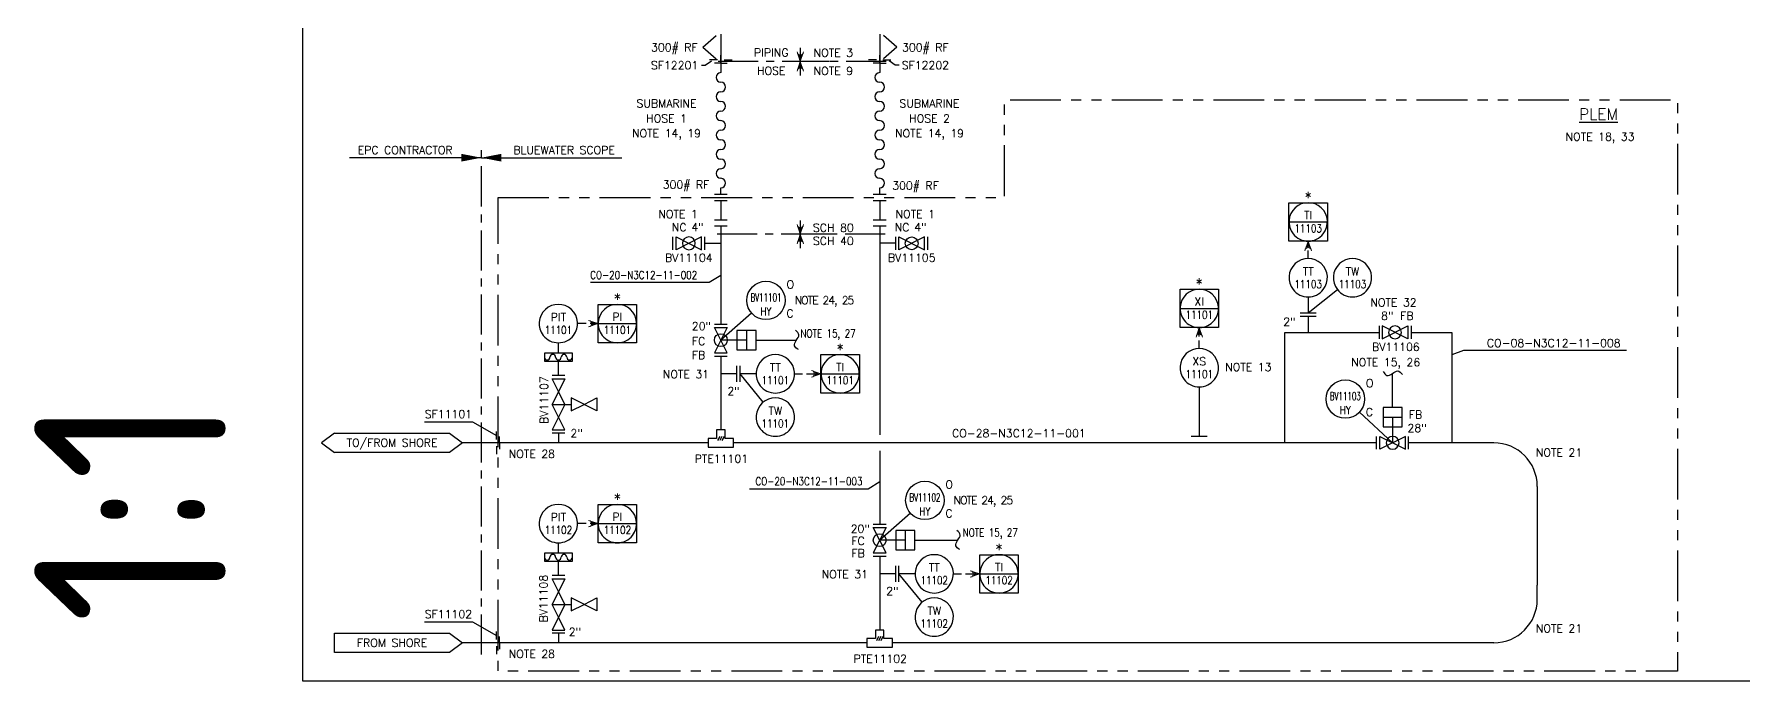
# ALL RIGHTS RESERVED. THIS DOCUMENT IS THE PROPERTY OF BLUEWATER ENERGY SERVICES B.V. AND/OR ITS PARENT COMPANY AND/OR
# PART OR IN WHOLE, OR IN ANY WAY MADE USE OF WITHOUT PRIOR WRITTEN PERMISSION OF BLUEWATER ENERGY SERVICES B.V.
# Model space of a CAD drawing. Header units: millimetres. Extents: x -62 to 818, y -10 to 577.
# Drawn here: x -62 to 472, y 0 to 202 of the extents above; entities that cross this region are included whole.
import ezdxf
from ezdxf.enums import TextEntityAlignment as Align

# ---------------------------------------------------------------- set-up
doc = ezdxf.new("R2010")
doc.units = ezdxf.units.MM
doc.header["$LTSCALE"] = 10
for name, pattern in [('CENTER', [2, 1.25, -0.25, 0.25, -0.25]), ('FANTOME', [63.5, 31.75, -6.35, 6.35, -6.35, 6.35, -6.35]), ('HIDDEN', [0.375, 0.25, -0.125])]:
    doc.linetypes.add(name, pattern=pattern)
doc.layers.get('0').update_dxf_attribs({"linetype": 'CONTINUOUS'})
doc.layers.get('Defpoints').update_dxf_attribs({"linetype": 'CONTINUOUS'})
for name, color, linetype in [('18', 4, 'CONTINUOUS'), ('70', 1, 'CONTINUOUS'), ('B-Flow Sheet Cont (White)', 7, 'CONTINUOUS'), ('B-Instrumentation (Yellow)', 2, 'CONTINUOUS'), ('B-Text (Yellow)', 2, 'CONTINUOUS'), ('B-Valves (Yellow)', 2, 'CONTINUOUS'), ('Dim', 7, 'CONTINUOUS'), ('E35', 2, 'CONTINUOUS'), ('PID01-Process Line (Green)', 3, 'CONTINUOUS'), ('PID02-Utility Line (Yellow()', 2, 'CONTINUOUS'), ('PID04-Valves (Yellow)', 2, 'CONTINUOUS'), ('PID05-Instrumentation (Yellow)', 2, 'CONTINUOUS'), ('PID06-Text (Yellow)', 2, 'CONTINUOUS'), ('PID10-Instrument Signal Line (White)', 7, 'HIDDEN'), ('PID13-Hydraulic Line (Cyan)', 4, 'BW_HYDRAULIC'), ('PID15-Skid Package Fence (White)', 7, 'CENTER'), ('T18', 2, 'CONTINUOUS')]:
    doc.layers.add(name, color=color, linetype=linetype)
doc.styles.add('iso18', font='Romans', dxfattribs={"height": 1.8})
doc.styles.add('iso18_1', font='romans.shx', dxfattribs={"height": 1.8})
doc.styles.add('iso25', font='Romans', dxfattribs={"height": 2.5})
doc.styles.add('iso35', font='Romans.shx', dxfattribs={"height": 3.5})
doc.styles.add('KADER35', font='ISO.SHX', dxfattribs={"height": 3.5})
doc.linetypes.add('BW_HYDRAULIC', pattern='A,0.4,0.1,[110,bw_extra.shx,S=0.1,R=0,X=-0.12,Y=0.1],0.1,0.4', length=1)

# ---------------------------------------------------------------- blocks, each defined once
blk = doc.blocks.new('Matrix')
for p, q in [((22, 567), (22, 0)), ((22, 0), (625, 0))]:
    blk.add_line(p, q)
at = {"style": 'KADER35'}
blk.add_attdef('VWS', text='', height=60, rotation=90, dxfattribs=at).set_placement((-31.82, 17.84), align=Align.MIDDLE_LEFT)
blk = doc.blocks.new('PIDNEC08')
for p, q in [((0, -2), (0, 2)), ((1, 2), (1, -2))]:
    blk.add_line(p, q)
blk = doc.blocks.new('double block & bleed valve -monoblock')
blk.add_line((0, -1), (0, -3))
for points in [[(-4, 1), (0, 3), (0, -1), (-8, 3), (-8, -1), (-4, 1)], [(4, 1), (8, 3), (8, -1), (0, 3), (0, -1), (4, 1)], [(0, -7), (2, -11), (-2, -11), (2, -3), (-2, -3), (0, -7)]]:
    blk.add_lwpolyline(points)
at = {"color": 2, "style": 'iso18'}
for tag, p in [('NO', (0, 5)), ('BDV', (5.5, -7))]:
    blk.add_attdef(tag, text='', height=2.5, dxfattribs=at).set_placement(p, align=Align.MIDDLE_CENTER)
blk.add_attdef('BDV', text='', height=2.5, rotation=90, dxfattribs=at).set_placement((0, 3), align=Align.MIDDLE_LEFT)
blk.add_attdef('NO', text='', height=2.5, rotation=90, dxfattribs=at).set_placement((5.5, -5), align=Align.MIDDLE_RIGHT)
blk = doc.blocks.new('piston-operated actuator')
for p, q in [((-3, 8), (3, 8)), ((0, 8), (0, 0))]:
    blk.add_line(p, q)
blk.add_lwpolyline([(-3, 5), (3, 5), (3, 11), (-3, 11)], close=True)
blk = doc.blocks.new('ball valve_FL')
for p, q in [((-5, -2), (-5, 2)), ((5, -2), (5, 2))]:
    blk.add_line(p, q)
blk.add_lwpolyline([(4, 2), (-4, -2), (-4, 2), (4, -2)], close=True)
blk.add_circle((0, 0), 2)
at = {"color": 2, "style": 'iso18'}
for tag, p in [('NO', (0, 5)), ('BDV', (0, -5))]:
    blk.add_attdef(tag, text='', height=2.5, dxfattribs=at).set_placement(p, align=Align.MIDDLE_CENTER)
blk.add_attdef('BDV', text='', height=2.5, rotation=90, dxfattribs=at).set_placement((0, 3), align=Align.MIDDLE_LEFT)
blk.add_attdef('NO', text='', height=2.5, rotation=90, dxfattribs=at).set_placement((0, -3), align=Align.MIDDLE_RIGHT)
blk = doc.blocks.new('barred T-piece')
for p, q in [((-0.33, 2), (-1, 0.67)), ((0.33, 2), (-0.33, 0.67)), ((1, 2), (0.33, 0.67))]:
    blk.add_line(p, q)
blk.add_lwpolyline([(-4, 1.33), (-4, -1.33), (4, -1.33), (4, 1.33), (1.33, 1.33), (1.33, 4), (-1.33, 4), (-1.33, 1.33), (-4, 1.33)])
blk = doc.blocks.new('Flow pijl')
at = {"layer": 'E35', "linetype": 'Continuous', "lineweight": 0}
for p, q in [((0, 0), (-3, 1)), ((-3, -1), (0, 0)), ((-2.5, 1), (-2, 0)), ((-2, 0), (-2.5, -1)), ((-2, 0.5), (-0.5, 0)), ((-1.5, 0), (-2, 0.5)), ((-0.5, 0), (-2, -0.5)), ((-2, -0.5), (-1.5, 0)), ((-1, 0), (-1.5, 0)), ((-0.5, 0), (0, 0))]:
    blk.add_line(p, q, dxfattribs=at)
blk = doc.blocks.new('flow sheet continuation A')
at = {"layer": 'B-Flow Sheet Cont (White)'}
blk.add_lwpolyline([(40, 0), (36, -3), (0, -3), (0, 3), (36, 3), (40, 0)], dxfattribs=at)
at = {"layer": 'B-Text (Yellow)', "style": 'iso25'}
for tag, p in [('OUTSIDE3', (18, 12)), ('OUTSIDE2', (18, 8)), ('OUTSIDE1', (18, 4))]:
    blk.add_attdef(tag, text='', height=2.5, dxfattribs=at).set_placement(p, align=Align.CENTER)
blk.add_attdef('INSIDE', text='', height=2.5, dxfattribs=at).set_placement((18, 0), align=Align.MIDDLE)
blk = doc.blocks.new('Line Break')
at = {"color": 0}
blk.add_spline([(-0.65, -2.93), (0.6, -1.8), (0.05, -0.07), (-0.79, 1.61), (0.29, 3.07)], degree=3, dxfattribs=at)
blk = doc.blocks.new('BES_DIAPHRAGM_SEAL_A')
at = {"flags": 128}
blk.add_lwpolyline([(4.35, 2.48), (-4.35, 2.48), (-4.35, 0), (4.35, 0)], close=True, dxfattribs=at)
at = {"color": 4}
for centre, start, end in [((-3.48, 1.24), 180, 0), ((-1.74, 1.24), 0, 180), ((0, 1.24), 180, 0), ((1.74, 1.24), 0, 180), ((3.48, 1.24), 180, 0)]:
    blk.add_arc(centre, 0.869, start, end, dxfattribs=at)
blk = doc.blocks.new('local mounted instrument')
blk.add_circle((0, 0), 6)
at = {"color": 2, "style": 'iso18'}
blk.add_attdef('SC', text='', height=2.5, dxfattribs=at).set_placement((-6, 6), align=Align.MIDDLE_RIGHT)
for tag, p in [('X', (6, 6)), ('Y', (6, -6))]:
    blk.add_attdef(tag, text='', height=2.5, dxfattribs=at).set_placement(p, align=Align.MIDDLE_LEFT)
for tag, p in [('IF', (0, 2)), ('TN', (0, -2))]:
    blk.add_attdef(tag, text='', height=2.5, dxfattribs=at).set_placement(p, align=Align.MIDDLE)
blk = doc.blocks.new('blind flange')
at = {"layer": 'PID04-Valves (Yellow)'}
for p, q in [((0, -2), (0, 2)), ((2, 2), (2, -2))]:
    blk.add_line(p, q, dxfattribs=at)
blk = doc.blocks.new('Swivel_Flanges')
for p, q in [((-1, 1), (-3.5, 1)), ((0, 0), (-2, 0)), ((0, 0), (0, 2.5)), ((0, 0), (2, 0)), ((1, 1), (3.5, 1))]:
    blk.add_line(p, q)
blk = doc.blocks.new('mounted in control room-front of panel_1')
blk.add_line((-6, 0), (6, 0))
for start, end in [(321.9269, 218.0731), (218.0731, 321.9269)]:
    blk.add_arc((0, 0), 6, start, end)
at = {"color": 2, "style": 'iso18'}
blk.add_attdef('SC', text='', height=2.5, dxfattribs=at).set_placement((-6, 6), align=Align.MIDDLE_RIGHT)
for tag, p in [('X', (6, 6)), ('Y', (6, -6))]:
    blk.add_attdef(tag, text='', height=2.5, dxfattribs=at).set_placement(p, align=Align.MIDDLE_LEFT)
for tag, p in [('IF', (0, 2.1)), ('TN', (0, -2))]:
    blk.add_attdef(tag, text='', height=2.5, dxfattribs=at).set_placement(p, align=Align.MIDDLE)
blk = doc.blocks.new('local mounted instrument_1')
for start, end in [(321.9269, 218.0731), (218.0731, 321.9269)]:
    blk.add_arc((0, 0), 6, start, end)
at = {"color": 2, "style": 'iso18'}
blk.add_attdef('SC', text='', height=2.5, dxfattribs=at).set_placement((-6, 6), align=Align.MIDDLE_RIGHT)
for tag, p in [('X', (6, 6)), ('Y', (6, -6))]:
    blk.add_attdef(tag, text='', height=2.5, dxfattribs=at).set_placement(p, align=Align.MIDDLE_LEFT)
for tag, p in [('IF', (0, 2)), ('TN', (0, -2))]:
    blk.add_attdef(tag, text='', height=2.5, dxfattribs=at).set_placement(p, align=Align.MIDDLE)

msp = doc.modelspace()

# ---------------------------------------------------------------- linework, layer by layer
at = {"flags": 128}
for points in [[(112.05, 124.46), (149.12, 124.46), (152.74, 126.67)], [(435.71, 103.2), (384.82, 103.2), (381.17, 101.8)], [(161.7, 59.99), (198.76, 59.99), (202.38, 62.2)]]:
    msp.add_lwpolyline(points, dxfattribs=at)
at = {"layer": '18'}
for p, q in [((147.08, 197.92), (151.26, 201.58)), ((147.08, 197.92), (151.26, 194.28)), ((207.77, 197.92), (203.59, 201.57)), ((207.77, 197.92), (203.6, 194.28)), ((147.87, 192.26), (149.83, 193.65)), ((207.25, 192.26), (205.29, 193.65)), ((146.71, 192.26), (147.87, 192.26)), ((208.41, 192.26), (207.25, 192.26))]:
    msp.add_line(p, q, dxfattribs=at)
at = {"layer": '70', "color": 7}
for p, q in [((152.74, 192.89), (152.74, 189.94)), ((202.38, 192.89), (202.38, 189.94)), ((152.74, 151.94), (152.74, 153.94)), ((202.38, 151.94), (202.38, 153.94))]:
    msp.add_line(p, q, dxfattribs=at)
for centre, start, end in [((152.74, 188.44), 90, 270), ((202.38, 188.44), 90, 270), ((152.74, 182.44), 90, 270), ((152.74, 185.44), 270, 90), ((202.38, 182.44), 90, 270), ((202.38, 185.44), 270, 90), ((152.74, 176.44), 90, 270), ((152.74, 179.44), 270, 90), ((202.38, 176.44), 90, 270), ((202.38, 179.44), 270, 90), ((152.74, 170.44), 90, 270), ((152.74, 173.44), 270, 90), ((202.38, 170.44), 90, 270), ((202.38, 173.44), 270, 90), ((152.74, 164.44), 90, 270), ((152.74, 167.44), 270, 90), ((202.38, 164.44), 90, 270), ((202.38, 167.44), 270, 90), ((152.74, 161.44), 270, 90), ((202.38, 161.44), 270, 90), ((152.74, 158.44), 90, 270), ((152.74, 155.44), 270, 90), ((202.38, 158.44), 90, 270), ((202.38, 155.44), 270, 90)]:
    msp.add_arc(centre, 1.5, start, end, dxfattribs=at)
at = {"layer": 'B-Flow Sheet Cont (White)'}
for p, q in [((32, 77.33), (28, 74.33)), ((32, 77.33), (68, 77.33)), ((68, 77.33), (72, 74.33)), ((28, 74.33), (32, 71.33)), ((68, 71.33), (32, 71.33)), ((72, 74.33), (68, 71.33))]:
    msp.add_line(p, q, dxfattribs=at)
at = {"layer": 'Dim'}
for p, q in [((177.56, 197.73), (177.56, 193.42)), ((186.73, 193.42), (173.73, 193.42)), ((177.56, 193.42), (177.56, 189.03)), ((186.73, 139.46), (173.73, 139.46)), ((177.56, 143.78), (177.56, 139.46)), ((177.56, 139.46), (177.56, 135.08)), ((345.42, 122.14), (336.27, 114.82)), ((336.27, 119.88), (336.27, 114.82)), ((162.34, 114.84), (152.74, 106.39)), ((163.77, 95.86), (158.74, 95.86)), ((165.97, 87.01), (158.74, 95.86)), ((302.23, 91.78), (302.23, 76.33)), ((352.28, 83.91), (362.65, 74.33)), ((304.73, 76.33), (299.73, 76.33)), ((211.98, 52.37), (202.38, 43.92)), ((213.41, 33.39), (208.38, 33.39)), ((215.62, 24.54), (208.38, 33.39))]:
    msp.add_line(p, q, dxfattribs=at)
for points in [[(77.9, 163.37), (36.75, 163.37)], [(77.9, 163.37), (121.79, 163.37)]]:
    msp.add_lwpolyline(points, dxfattribs=at)
at = {"layer": 'Dim', "flags": 128}
for points in [[(60.15, 80.91), (75.15, 80.91), (82.61, 76.58)], [(60.15, 18.44), (75.15, 18.44), (82.61, 14.11)]]:
    msp.add_lwpolyline(points, dxfattribs=at)
at = {"layer": 'Dim'}
for points in [[(71.7, 162.17), (77.9, 163.37), (71.7, 164.57)], [(84.1, 162.17), (77.9, 163.37), (84.1, 164.57)]]:
    msp.add_solid(points, dxfattribs=at)
at = {"layer": 'PID01-Process Line (Green)'}
for p, q in [((152.74, 201.94), (152.74, 192.89)), ((202.38, 201.94), (202.38, 192.89)), ((152.74, 149.94), (152.74, 143.94)), ((202.38, 149.94), (202.38, 143.94)), ((152.74, 141.94), (152.74, 111.39)), ((202.38, 141.94), (202.38, 76.83)), ((147.74, 136.63), (152.74, 136.63)), ((207.38, 136.63), (202.38, 136.63)), ((152.74, 101.39), (152.74, 78.33)), ((152.74, 101.39), (152.74, 78.33)), ((157.74, 95.86), (152.74, 95.86)), ((101.98, 77.33), (101.98, 74.33)), ((83.61, 74.33), (72, 74.33)), ((148.74, 74.33), (83.61, 74.33)), ((357.65, 74.33), (156.74, 74.33)), ((202.38, 71.83), (202.38, 48.92)), ((394.24, 74.33), (367.65, 74.33)), ((407.85, 60.72), (407.85, 29.86)), ((202.38, 38.92), (202.38, 15.86)), ((207.38, 33.39), (202.38, 33.39)), ((407.85, 25.47), (407.85, 29.86)), ((83.61, 11.86), (72, 11.86)), ((198.38, 11.86), (83.61, 11.86)), ((101.98, 14.86), (101.98, 11.86)), ((394.24, 11.86), (206.38, 11.86))]:
    msp.add_line(p, q, dxfattribs=at)
for centre, start, end in [((394.24, 60.72), 0, 90), ((394.24, 25.47), 270, 0)]:
    msp.add_arc(centre, 13.61, start, end, dxfattribs=at)
at = {"layer": 'PID02-Utility Line (Yellow()'}
for p, q in [((336.27, 113.82), (336.27, 108.82)), ((329.02, 74.33), (329.02, 108.82)), ((329.02, 108.82), (358.41, 108.82)), ((368.41, 108.82), (381.17, 108.82)), ((381.17, 108.82), (381.17, 74.33)), ((101.98, 102.32), (101.98, 105.57)), ((101.98, 95.33), (101.98, 99.82)), ((101.98, 39.85), (101.98, 43.1)), ((101.98, 32.85), (101.98, 37.35))]:
    msp.add_line(p, q, dxfattribs=at)
at = {"layer": 'PID05-Instrumentation (Yellow)'}
for points in [[(330.27, 149.31), (342.27, 149.31), (342.27, 137.31), (330.27, 137.31)], [(114.41, 117.57), (126.41, 117.57), (126.41, 105.57), (114.41, 105.57)], [(296.23, 122.31), (308.23, 122.31), (308.23, 110.31), (296.23, 110.31)], [(184.02, 101.86), (196.02, 101.86), (196.02, 89.86), (184.02, 89.86)], [(114.41, 55.1), (126.41, 55.1), (126.41, 43.1), (114.41, 43.1)], [(233.67, 39.39), (245.67, 39.39), (245.67, 27.39), (233.67, 27.39)]]:
    msp.add_lwpolyline(points, close=True, dxfattribs=at)
at = {"layer": 'PID10-Instrument Signal Line (White)'}
for p, q in [((336.27, 131.88), (336.27, 137.31)), ((114.41, 111.57), (107.98, 111.57)), ((302.23, 103.78), (302.23, 110.31)), ((175.77, 95.86), (184.02, 95.86)), ((114.41, 49.1), (107.98, 49.1)), ((225.41, 33.39), (233.67, 33.39))]:
    msp.add_line(p, q, dxfattribs=at)
at = {"layer": 'PID13-Hydraulic Line (Cyan)'}
for p, q in [((163.74, 106.39), (176.35, 106.39)), ((213.38, 43.92), (226.75, 43.92))]:
    msp.add_line(p, q, dxfattribs=at)
at = {"layer": 'PID13-Hydraulic Line (Cyan)', "flags": 128}
msp.add_lwpolyline([(362.65, 85.33), (362.65, 95.98)], dxfattribs=at)
at = {"layer": 'PID15-Skid Package Fence (White)'}
for p, q in [((204.36, 193.42), (150.58, 193.42)), ((77.9, 8.18), (77.9, 166.98)), ((204.05, 139.46), (151.08, 139.46))]:
    msp.add_line(p, q, dxfattribs=at)
at = {"layer": 'PID15-Skid Package Fence (White)', "color": 4, "linetype": 'FANTOME', "ltscale": 0.05, "flags": 128}
msp.add_lwpolyline([(83.11, 150.94), (241.4, 150.94), (241.4, 181.42), (451.68, 181.42), (451.68, 2.98), (83.11, 2.98)], close=True, dxfattribs=at)
at = {"layer": 'T18'}
for p, q in [((338.77, 114.82), (333.77, 114.82)), ((338.77, 113.82), (333.77, 113.82)), ((157.74, 93.36), (157.74, 98.36)), ((158.74, 93.36), (158.74, 98.36)), ((207.38, 30.89), (207.38, 35.89)), ((208.38, 30.89), (208.38, 35.89))]:
    msp.add_line(p, q, dxfattribs=at)

# ---------------------------------------------------------------- block references
at = {"xscale": -1}
for p in [(176.35, 106.39), (226.75, 43.92)]:
    msp.add_blockref('Line Break', p, dxfattribs=at)
at = {"rotation": 270}
msp.add_blockref('Line Break', (362.65, 95.98), dxfattribs=at)
at = {"layer": 'B-Flow Sheet Cont (White)'}
ref = msp.add_blockref('flow sheet continuation A', (32, 11.86), dxfattribs=at)
ref.add_attrib('INSIDE', 'FROM SHORE', dxfattribs={"layer": 'B-Text (Yellow)', "height": 2.5, "style": 'iso25'}).set_placement((50, 11.86), align=Align.MIDDLE)
at = {"layer": 'B-Instrumentation (Yellow)'}
ref = msp.add_blockref('local mounted instrument_1', (336.27, 125.88), dxfattribs=at)
ref.add_attrib('IF', 'TT', dxfattribs={"layer": 'B-Text (Yellow)', "color": 2, "height": 2.5, "style": 'iso25'}).set_placement((336.27, 127.88), align=Align.MIDDLE)
ref.add_attrib('TN', '11103', dxfattribs={"layer": '0', "color": 2, "height": 2.5, "style": 'iso18', "width": 0.8}).set_placement((336.27, 123.88), align=Align.MIDDLE)
ref = msp.add_blockref('local mounted instrument_1', (350.11, 125.88), dxfattribs=at)
ref.add_attrib('IF', 'TW', dxfattribs={"layer": 'B-Text (Yellow)', "color": 2, "height": 2.5, "style": 'iso25'}).set_placement((350.11, 127.88), align=Align.MIDDLE)
ref.add_attrib('TN', '11103', dxfattribs={"layer": '0', "color": 2, "height": 2.5, "style": 'iso18', "width": 0.8}).set_placement((350.11, 123.88), align=Align.MIDDLE)
ref = msp.add_blockref('local mounted instrument_1', (101.98, 111.57), dxfattribs=at)
ref.add_attrib('IF', 'PIT', dxfattribs={"layer": 'B-Text (Yellow)', "color": 2, "height": 2.5, "style": 'iso25'}).set_placement((101.98, 113.57), align=Align.MIDDLE)
ref.add_attrib('TN', '11101', dxfattribs={"layer": '0', "color": 2, "height": 2.5, "style": 'iso18', "width": 0.8}).set_placement((101.98, 109.57), align=Align.MIDDLE)
ref = msp.add_blockref('local mounted instrument_1', (169.77, 95.86), dxfattribs=at)
ref.add_attrib('IF', 'TT', dxfattribs={"layer": 'B-Text (Yellow)', "color": 2, "height": 2.5, "style": 'iso25'}).set_placement((169.77, 97.86), align=Align.MIDDLE)
ref.add_attrib('TN', '11101', dxfattribs={"layer": '0', "color": 2, "height": 2.5, "style": 'iso18', "width": 0.8}).set_placement((169.77, 93.86), align=Align.MIDDLE)
ref = msp.add_blockref('local mounted instrument_1', (302.23, 97.78), dxfattribs=at)
ref.add_attrib('IF', 'XS', dxfattribs={"layer": 'B-Text (Yellow)', "color": 2, "height": 2.5, "style": 'iso25'}).set_placement((302.23, 99.78), align=Align.MIDDLE)
ref.add_attrib('TN', '11101', dxfattribs={"layer": '0', "color": 2, "height": 2.5, "style": 'iso18', "width": 0.8}).set_placement((302.23, 95.78), align=Align.MIDDLE)
ref = msp.add_blockref('local mounted instrument_1', (169.77, 82.36), dxfattribs=at)
ref.add_attrib('IF', 'TW', dxfattribs={"layer": 'B-Text (Yellow)', "color": 2, "height": 2.5, "style": 'iso25'}).set_placement((169.77, 84.36), align=Align.MIDDLE)
ref.add_attrib('TN', '11101', dxfattribs={"layer": '0', "color": 2, "height": 2.5, "style": 'iso18', "width": 0.8}).set_placement((169.77, 80.36), align=Align.MIDDLE)
ref = msp.add_blockref('local mounted instrument_1', (101.98, 49.1), dxfattribs=at)
ref.add_attrib('IF', 'PIT', dxfattribs={"layer": 'B-Text (Yellow)', "color": 2, "height": 2.5, "style": 'iso25'}).set_placement((101.98, 51.1), align=Align.MIDDLE)
ref.add_attrib('TN', '11102', dxfattribs={"layer": '0', "color": 2, "height": 2.5, "style": 'iso18', "width": 0.8}).set_placement((101.98, 47.1), align=Align.MIDDLE)
ref = msp.add_blockref('local mounted instrument_1', (219.41, 33.39), dxfattribs=at)
ref.add_attrib('IF', 'TT', dxfattribs={"layer": 'B-Text (Yellow)', "color": 2, "height": 2.5, "style": 'iso25'}).set_placement((219.41, 35.39), align=Align.MIDDLE)
ref.add_attrib('TN', '11102', dxfattribs={"layer": '0', "color": 2, "height": 2.5, "style": 'iso18', "width": 0.8}).set_placement((219.41, 31.39), align=Align.MIDDLE)
ref = msp.add_blockref('local mounted instrument_1', (219.41, 19.89), dxfattribs=at)
ref.add_attrib('IF', 'TW', dxfattribs={"layer": 'B-Text (Yellow)', "color": 2, "height": 2.5, "style": 'iso25'}).set_placement((219.41, 21.89), align=Align.MIDDLE)
ref.add_attrib('TN', '11102', dxfattribs={"layer": '0', "color": 2, "height": 2.5, "style": 'iso18', "width": 0.8}).set_placement((219.41, 17.89), align=Align.MIDDLE)
at = {"layer": 'B-Valves (Yellow)'}
for name, p in [('Swivel_Flanges', (152.74, 192.89)), ('Swivel_Flanges', (202.38, 192.89)), ('piston-operated actuator', (362.65, 74.33))]:
    msp.add_blockref(name, p, dxfattribs=at)
ref = msp.add_blockref('mounted in control room-front of panel_1', (336.27, 143.31), dxfattribs=at)
ref.add_attrib('IF', 'TI', dxfattribs={"layer": 'B-Text (Yellow)', "color": 2, "height": 2.5, "style": 'iso25'}).set_placement((336.27, 145.41), align=Align.MIDDLE)
ref.add_attrib('TN', '11103', dxfattribs={"layer": '0', "color": 2, "height": 2.5, "style": 'iso18', "width": 0.8}).set_placement((336.27, 141.31), align=Align.MIDDLE)
ref = msp.add_blockref('mounted in control room-front of panel_1', (120.41, 111.57), dxfattribs=at)
ref.add_attrib('IF', 'PI', dxfattribs={"layer": 'B-Text (Yellow)', "color": 2, "height": 2.5, "style": 'iso25'}).set_placement((120.41, 113.67), align=Align.MIDDLE)
ref.add_attrib('TN', '11101', dxfattribs={"layer": '0', "color": 2, "height": 2.5, "style": 'iso18', "width": 0.8}).set_placement((120.41, 109.57), align=Align.MIDDLE)
ref = msp.add_blockref('mounted in control room-front of panel_1', (302.23, 116.31), dxfattribs=at)
ref.add_attrib('IF', 'XI', dxfattribs={"layer": 'B-Text (Yellow)', "color": 2, "height": 2.5, "style": 'iso25'}).set_placement((302.23, 118.41), align=Align.MIDDLE)
ref.add_attrib('TN', '11101', dxfattribs={"layer": '0', "color": 2, "height": 2.5, "style": 'iso18', "width": 0.8}).set_placement((302.23, 114.31), align=Align.MIDDLE)
ref = msp.add_blockref('mounted in control room-front of panel_1', (190.02, 95.86), dxfattribs=at)
ref.add_attrib('IF', 'TI', dxfattribs={"layer": 'B-Text (Yellow)', "color": 2, "height": 2.5, "style": 'iso25'}).set_placement((190.02, 97.96), align=Align.MIDDLE)
ref.add_attrib('TN', '11101', dxfattribs={"layer": '0', "color": 2, "height": 2.5, "style": 'iso18', "width": 0.8}).set_placement((190.02, 93.86), align=Align.MIDDLE)
at = {"layer": 'B-Valves (Yellow)', "xscale": -1, "rotation": 90}
msp.add_blockref('Swivel_Flanges', (83.61, 74.33), dxfattribs=at)
at = {"layer": 'B-Valves (Yellow)'}
ref = msp.add_blockref('mounted in control room-front of panel_1', (120.41, 49.1), dxfattribs=at)
ref.add_attrib('IF', 'PI', dxfattribs={"layer": 'B-Text (Yellow)', "color": 2, "height": 2.5, "style": 'iso25'}).set_placement((120.41, 51.2), align=Align.MIDDLE)
ref.add_attrib('TN', '11102', dxfattribs={"layer": '0', "color": 2, "height": 2.5, "style": 'iso18', "width": 0.8}).set_placement((120.41, 47.1), align=Align.MIDDLE)
ref = msp.add_blockref('mounted in control room-front of panel_1', (239.67, 33.39), dxfattribs=at)
ref.add_attrib('IF', 'TI', dxfattribs={"layer": 'B-Text (Yellow)', "color": 2, "height": 2.5, "style": 'iso25'}).set_placement((239.67, 35.49), align=Align.MIDDLE)
ref.add_attrib('TN', '11102', dxfattribs={"layer": '0', "color": 2, "height": 2.5, "style": 'iso18', "width": 0.8}).set_placement((239.67, 31.39), align=Align.MIDDLE)
at = {"layer": 'B-Valves (Yellow)', "rotation": 90}
msp.add_blockref('Swivel_Flanges', (83.61, 11.86), dxfattribs=at)
at = {"layer": 'Defpoints'}
msp.add_blockref('Matrix', (0, 0), dxfattribs=at).add_auto_attribs({'VWS': '1:1'})
at = {"layer": 'Dim'}
for p, rotation in [((177.56, 193.42), 270), ((177.56, 193.42), 90.00000000000001), ((177.56, 139.46), 270), ((177.56, 139.46), 90.00000000000001), ((336.27, 137.31), 90.00000000000001), ((302.23, 110.31), 90)]:
    msp.add_blockref('Flow pijl', p, dxfattribs=dict(at, rotation=rotation))
for p in [(114.41, 111.57), (184.02, 95.86), (114.41, 49.1), (233.67, 33.39)]:
    msp.add_blockref('Flow pijl', p, dxfattribs=at)
at = {"layer": 'E35'}
ref = msp.add_blockref('local mounted instrument', (166.84, 118.8), dxfattribs=at)
ref.add_attrib('IF', 'BV11101', dxfattribs={"layer": '0', "color": 2, "height": 2.5, "style": 'iso18', "width": 0.65}).set_placement((166.84, 119.74), align=Align.MIDDLE)
ref.add_attrib('TN', 'HY', dxfattribs={"layer": '0', "color": 2, "height": 2.5, "style": 'iso18', "width": 0.8}).set_placement((166.84, 115.34), align=Align.MIDDLE)
ref.add_attrib('X', 'O', dxfattribs={"layer": '0', "color": 2, "height": 2.5, "style": 'iso18'}).set_placement((173.28, 123.78), align=Align.MIDDLE_LEFT)
ref.add_attrib('Y', 'C', dxfattribs={"layer": '0', "color": 2, "height": 2.5, "style": 'iso18'}).set_placement((173.25, 114.75), align=Align.MIDDLE_LEFT)
ref = msp.add_blockref('local mounted instrument', (347.87, 87.98), dxfattribs=at)
ref.add_attrib('IF', 'BV11103', dxfattribs={"layer": '0', "color": 2, "height": 2.5, "style": 'iso18', "width": 0.65}).set_placement((347.87, 88.92), align=Align.MIDDLE)
ref.add_attrib('TN', 'HY', dxfattribs={"layer": '0', "color": 2, "height": 2.5, "style": 'iso18', "width": 0.8}).set_placement((347.87, 84.52), align=Align.MIDDLE)
ref.add_attrib('X', 'O', dxfattribs={"layer": '0', "color": 2, "height": 2.5, "style": 'iso18'}).set_placement((354.31, 92.96), align=Align.MIDDLE_LEFT)
ref.add_attrib('Y', 'C', dxfattribs={"layer": '0', "color": 2, "height": 2.5, "style": 'iso18'}).set_placement((354.28, 83.93), align=Align.MIDDLE_LEFT)
ref = msp.add_blockref('local mounted instrument', (216.49, 56.33), dxfattribs=at)
ref.add_attrib('IF', 'BV11102', dxfattribs={"layer": '0', "color": 2, "height": 2.5, "style": 'iso18', "width": 0.65}).set_placement((216.49, 57.27), align=Align.MIDDLE)
ref.add_attrib('TN', 'HY', dxfattribs={"layer": '0', "color": 2, "height": 2.5, "style": 'iso18', "width": 0.8}).set_placement((216.49, 52.87), align=Align.MIDDLE)
ref.add_attrib('X', 'O', dxfattribs={"layer": '0', "color": 2, "height": 2.5, "style": 'iso18'}).set_placement((222.93, 61.31), align=Align.MIDDLE_LEFT)
ref.add_attrib('Y', 'C', dxfattribs={"layer": '0', "color": 2, "height": 2.5, "style": 'iso18'}).set_placement((222.9, 52.28), align=Align.MIDDLE_LEFT)
at = {"layer": 'PID04-Valves (Yellow)'}
for name, p, rotation in [('blind flange', (152.74, 151.94), 270), ('blind flange', (202.38, 151.94), 270), ('blind flange', (152.74, 143.94), 270), ('blind flange', (202.38, 143.94), 270), ('ball valve_FL', (152.74, 106.39), 270), ('piston-operated actuator', (152.74, 106.39), 270), ('double block & bleed valve -monoblock', (102.98, 86.33), 90), ('ball valve_FL', (202.38, 43.92), 270), ('piston-operated actuator', (202.38, 43.92), 270), ('double block & bleed valve -monoblock', (102.98, 23.86), 90)]:
    msp.add_blockref(name, p, dxfattribs=dict(at, rotation=rotation))
at = {"layer": 'PID04-Valves (Yellow)', "xscale": -1}
for p in [(142.74, 136.63), (362.65, 74.33)]:
    msp.add_blockref('ball valve_FL', p, dxfattribs=at)
at = {"layer": 'PID04-Valves (Yellow)'}
for name, p in [('ball valve_FL', (212.38, 136.63)), ('barred T-piece', (152.74, 74.33)), ('barred T-piece', (202.38, 11.86))]:
    msp.add_blockref(name, p, dxfattribs=at)
at = {"layer": 'PID04-Valves (Yellow)', "xscale": -1, "rotation": 180}
msp.add_blockref('ball valve_FL', (363.41, 108.82), dxfattribs=at)
at = {"layer": 'PID05-Instrumentation (Yellow)', "xscale": 1.00636, "yscale": 1.00636, "zscale": 1.00636}
for p in [(101.98, 99.82), (101.98, 37.35)]:
    msp.add_blockref('BES_DIAPHRAGM_SEAL_A', p, dxfattribs=at)
at = {"layer": 'T18', "yscale": 0.9990243940839402, "zscale": 0.9990243940839402, "rotation": 270}
for p, xscale in [((101.98, 94.33), -0.9990243940839402), ((101.98, 78.33), 0.9990243940839402), ((101.98, 31.86), -0.9990243940839402), ((101.98, 15.86), 0.9990243940839402)]:
    msp.add_blockref('PIDNEC08', p, dxfattribs=dict(at, xscale=xscale))

# ---------------------------------------------------------------- texts
at = {"layer": 'PID06-Text (Yellow)', "style": 'iso18'}
for s, p in [('300# RF', (138.21, 197.81)), ('300# RF', (216.64, 197.81)), ('SF12201', (138.28, 192.24)), ('PIPING', (168.48, 196.2)), ('NOTE 3', (187.89, 196.14)), ('SF12202', (216.65, 192.26)), ('HOSE', (168.48, 190.52)), ('NOTE 9', (187.89, 190.46)), ('SUBMARINE', (135.76, 180.31)), ('HOSE 1', (135.76, 175.62)), ('SUBMARINE', (217.92, 180.31)), ('HOSE 2', (217.95, 175.62)), ('300# RF', (141.85, 154.98)), ('300# RF', (213.57, 154.67)), ('NOTE 1', (139.37, 145.76)), ('NOTE 1', (213.5, 145.76)), ('NC', (139.71, 141.63)), ('4"', (145.45, 141.63)), ('SCH 80', (187.89, 141.49)), ('NC', (209.36, 141.63)), ('4"', (215.09, 141.63)), ('SCH 40', (187.89, 137.39)), ('8"', (360.98, 113.99)), ('FB', (367.09, 113.99)), ('20"', (146.66, 110.75)), ('20"', (146.66, 110.75)), ('FC', (145.78, 106.07)), ('FB', (145.78, 101.75)), ('CO-08-N3C12-11-008', (413, 105.47)), ('NOTE 15, 26', (360.49, 99.48)), ('SF11101', (67.61, 83.28)), ('28"', (370.3, 78.95)), ('FB', (369.8, 83.14)), ('CO-28-N3C12-11-001', (245.86, 77.31)), ('NOTE 21', (414.65, 71.29)), ('20"', (196.3, 47.47)), ('FC', (195.62, 43.68)), ('FB', (195.62, 39.84)), ('SF11102', (67.61, 20.81)), ('NOTE 21', (414.65, 16.36))]:
    msp.add_text(s, height=2.5, dxfattribs=at).set_placement(p, align=Align.MIDDLE_CENTER)
at = {"layer": 'PID06-Text (Yellow)', "color": 6, "style": 'iso35'}
msp.add_text('%%UPLEM', height=3.5, dxfattribs=at).set_placement((426.99, 176.97), align=Align.MIDDLE_CENTER)
at = {"layer": 'PID06-Text (Yellow)', "style": 'iso18', "width": 0.8}
for s, p in [('CO-20-N3C12-11-002', (111.92, 125.48)), ('NOTE 15, 27', (177.62, 107.24)), ('NOTE 15, 27', (228.31, 45.05))]:
    msp.add_text(s, height=2.5, dxfattribs=at).set_placement(p)
at = {"layer": 'PID06-Text (Yellow)', "style": 'iso18'}
for s, p in [('NOTE 32', (355.7, 116.93)), ('NOTE 31', (134.6, 94.49)), ('NOTE 31', (184.24, 32.02))]:
    msp.add_text(s, height=2.5, dxfattribs=at).set_placement(p)
for s, p in [('BV11107', (97.48, 87.66)), ('BV11108', (97.33, 25.66))]:
    msp.add_text(s, height=2.5, rotation=90, dxfattribs=at).set_placement(p, align=Align.MIDDLE_CENTER)
at = {"layer": 'PID06-Text (Yellow)', "style": 'iso18', "width": 0.8}
msp.add_text('CO-20-N3C12-11-003', height=2.5, dxfattribs=at).set_placement((180.27, 62.31), align=Align.MIDDLE_CENTER)
at = {"layer": 'PID06-Text (Yellow)', "char_height": 2.5, "width": 24.8431, "attachment_point": 2, "style": 'iso18'}
for insert in [(135.76, 172.24), (217.95, 172.24)]:
    msp.add_mtext('NOTE 14, 19', dxfattribs=dict(at, insert=insert))
at = {"layer": 'T18'}
for s, height, style, p in [('EPC CONTRACTOR', 2.5, 'iso18', (54.1, 165.76)), ('BLUEWATER SCOPE', 2.5, 'iso18', (103.77, 165.76)), ('*', 3.5, 'iso35', (336.27, 150.99)), ('BV11104', 2.498, 'iso18', (142.74, 132.13)), ('BV11105', 2.498, 'iso18', (212.38, 132.13)), ('*', 3.5, 'iso35', (302.23, 123.98)), ('*', 3.5, 'iso35', (120.41, 119.25)), ('*', 3.5, 'iso35', (190.02, 103.54)), ('BV11106', 2.498, 'iso18', (363.67, 104.27)), ('TO/FROM SHORE', 2.5, 'iso18', (50, 74.33)), ('NOTE 28', 2.5, 'iso18', (93.69, 70.87)), ('PTE11101', 2.498, 'iso18', (152.9, 69.36)), ('*', 3.5, 'iso35', (120.41, 56.78)), ('*', 3.5, 'iso35', (239.67, 41.07)), ('NOTE 28', 2.5, 'iso18', (93.69, 8.4)), ('PTE11102', 2.498, 'iso18', (202.55, 6.89))]:
    msp.add_text(s, height=height, dxfattribs=dict(at, style=style)).set_placement(p, align=Align.MIDDLE_CENTER)
at = {"layer": 'T18', "style": 'iso18_1'}
for p in [(328.46, 110.85), (154.77, 89.23), (105.76, 76.06), (204.41, 26.75), (105.21, 14.02)]:
    msp.add_text('2"', height=2.5, dxfattribs=at).set_placement(p)
at = {"layer": 'T18', "char_height": 2.5, "attachment_point": 2, "style": 'iso18'}
for s, insert, width in [('NOTE 18, 33', (427.47, 171.19), 27.4412), ('{\\T0.85;NOTE 24, 25}', (184.98, 120.1), 23.3181), ('NOTE 13', (317.56, 99.24), 18.2241), ('{\\T0.85;NOTE 24, 25}', (234.62, 57.63), 23.3181)]:
    msp.add_mtext(s, dxfattribs=dict(at, insert=insert, width=width))

doc.saveas('drawing.dxf')
